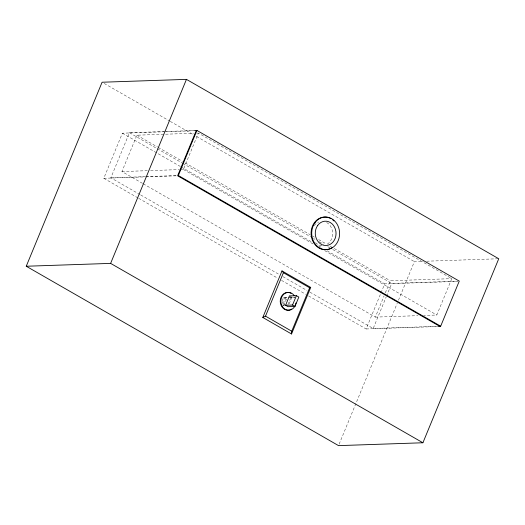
<?xml version="1.0" encoding="UTF-8"?>
<svg xmlns="http://www.w3.org/2000/svg" width="525" height="525" viewBox="0 0 525 525"><rect width="100%" height="100%" fill="white"/><g stroke="black" fill="none" stroke-linecap="round" stroke-linejoin="round"><path stroke-width="0.39" stroke-dasharray="2.62 1.97" d="M137.924 197.892L103.799 178.29L122.384 133.199L163.754 131.795M140.004 194.558L110.854 177.817L129.445 132.727L195.307 130.489M142.511 183.376L121.925 171.55L136.913 135.188L164.778 134.236M180.114 169.575L183.396 169.463L198.384 133.101L451.789 278.657L436.8 315.02L423.688 315.466M282.069 300.891L283.5 297.419L289.039 297.229M282.148 303.509L284.438 297.957L287.602 297.852M287.903 304.684L290.765 297.741M289.196 303.791L291.867 297.301L294.965 297.196M308.543 295.897L366.122 328.972L380.684 293.646M380.992 292.897L384.707 283.874L457.721 281.4M143.22 183.783L375.329 317.107L384.077 295.897M385.324 292.865L390.318 280.744L451.789 278.657M309.908 292.156L373.183 328.499L386.19 296.933M386.498 296.179L391.768 283.402L457.636 281.17M339.163 444.111L397.222 303.266M398.468 300.234L414.383 261.614L423.393 261.312M164.568 131.768L194.585 130.745M165.598 134.21L193.463 133.265M196.744 133.153L198.384 133.101M121.925 171.55L147.328 170.691M150.609 170.579L179.294 169.601M110.854 177.817L145.012 176.662M145.825 176.63L176.722 175.586M103.799 178.29L145.169 176.886M145.983 176.859L176.807 175.816M426.674 261.201L498.75 258.753M289.826 297.202L294.466 297.045M288.389 297.826L294.63 297.609M282.726 304.973L285.16 304.894M282.87 305.543L284.452 305.484M375.329 317.107L417.952 315.663M373.183 328.499L437.417 326.32M366.122 328.972L437.509 326.55M104.226 83.462L169.523 120.967M170.231 121.373L192.944 134.42M196.494 136.461L414.383 261.614M136.913 135.188L157.5 147.007M158.209 147.413L182.339 161.28M185.181 162.907L310.111 234.668M312.946 236.302L314.37 237.116M318.629 239.564L326.438 244.046M329.982 246.087L331.406 246.901M334.241 248.528L390.318 280.744M129.445 132.727L182.05 162.94M182.759 163.354L310.721 236.854M313.569 238.488L314.987 239.302M319.252 241.756L323.518 244.204M327.784 246.652L329.917 247.879M332.765 249.513L391.768 283.402M122.384 133.199L180.679 166.681M181.394 167.088L311.489 241.815M318.596 245.903L322.153 247.944M327.127 250.799L384.707 283.874M183.396 169.463L313.294 244.079M324.647 250.602L436.8 315.02M140.713 194.972L279.339 274.595M282.896 276.636L307.066 290.522M138.633 198.299L277.259 277.928M281.525 280.376L305.694 294.262M289.439 295.91L291.867 297.301M283.5 297.419L284.438 297.957M321.877 245.615A12.167 10.388 88.1 0 1 315.643 242.734M314.298 225.586A12.167 10.388 88.1 0 1 318.688 222.003M326.635 222.469A12.167 10.388 88.1 0 1 332.673 233.277A12.167 10.388 88.1 0 1 327.121 244.289M286.033 297.334L282.883 304.973L283.822 305.511L286.972 297.872L286.033 297.334"/><path stroke-width="0.79" d="M291.533 333.972L291.743 331.216L309.645 287.779L310.715 287.424L291.533 333.972L262.802 317.467L281.984 270.92L310.715 287.424M26.25 266.247L102.093 82.235L186.46 79.373L498.75 258.753L422.907 442.765L338.54 445.627L26.25 266.247L110.618 263.386L422.907 442.765M110.618 263.386L186.46 79.373M196.206 130.692L177.621 175.783L439.943 326.465M196.934 130.436L178.349 175.527L440.672 326.209L459.257 281.111L196.934 130.436L195.307 130.489M262.802 317.467L265.512 316.148L283.415 272.711L281.984 270.92M285.58 305.281L289.439 295.91L296.402 295.673L298.83 297.065L294.965 306.442L288.002 306.679L285.58 305.281L292.537 305.045L294.965 306.442M292.537 305.045L296.402 295.673M438.231 326.287L440.672 326.209M283.415 272.711L309.645 287.779M265.512 316.148L291.743 331.216M295.975 302.938A8.925 7.619 88.1 0 1 285.462 309.474A8.925 7.619 88.1 0 1 282.345 295.923A8.925 7.619 88.1 0 1 294.295 295.641M291.664 309.1A8.925 7.619 88.1 0 1 280.225 301.645A8.925 7.619 88.1 0 1 291.04 293.285M329.858 248.752A16.328 13.945 88.1 0 1 311.089 232.555A16.328 13.945 88.1 0 1 330.868 218.617M332.778 219.896A16.328 13.945 88.1 0 1 333.946 220.933M332.476 247.268A16.328 13.945 88.1 0 1 330.527 248.443M317.671 225.468A12.167 10.388 88.1 0 0 323.899 245.313A12.167 10.388 88.1 0 0 335.409 229.261A12.167 10.388 88.1 0 0 317.671 225.468M314.934 222.771A16.328 13.945 88.1 0 0 323.295 249.408A16.328 13.945 88.1 0 0 338.743 227.863A16.328 13.945 88.1 0 0 314.934 222.771"/></g></svg>
